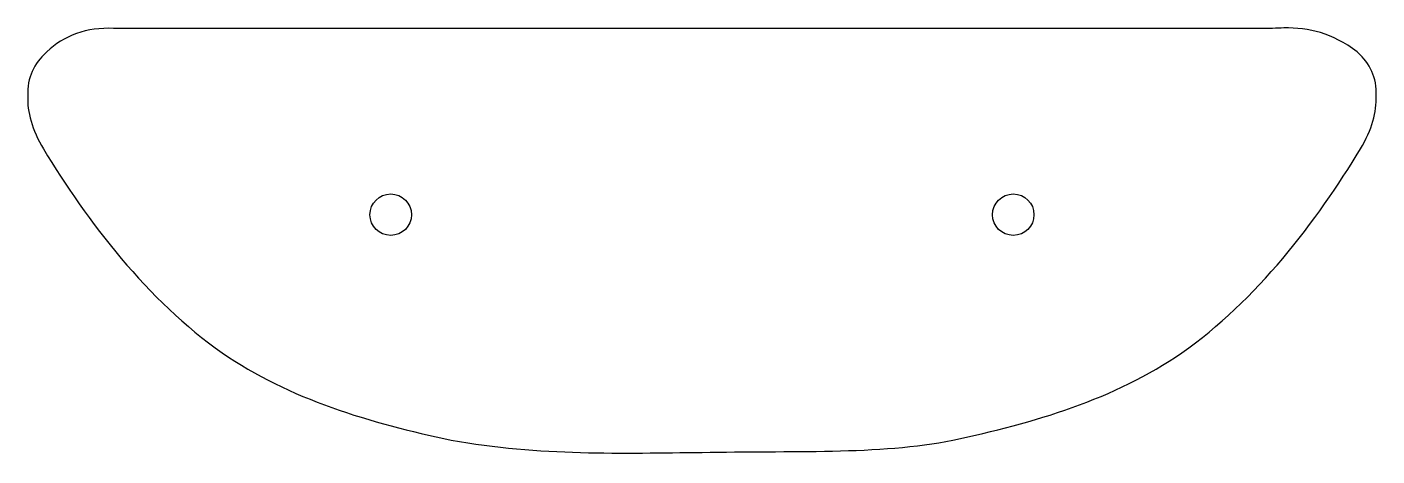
# Model space of a CAD drawing. Extents: x 535 to 665, y 429 to 471.
import ezdxf

# ---------------------------------------------------------------- set-up
doc = ezdxf.new("R2010")
doc.units = 0
doc.layers.get('0').update_dxf_attribs({"linetype": 'CONTINUOUS'})

msp = doc.modelspace()

# ---------------------------------------------------------------- linework, layer by layer
at = {"color": 7}
for p, q in [((600.789341, 470.452242), (543.260102, 470.452242)), ((655.002466, 470.452242), (600.789341, 470.452242))]:
    msp.add_line(p, q, dxfattribs=at)
for points in [[(543.260102, 470.452242), (540.749346, 470.591264), (538.404001, 469.74186), (536.857186, 468.194464)], [(656.087258, 470.496325), (655.733317, 470.491612), (655.371229, 470.47592), (655.002466, 470.452242)], [(663.142814, 468.194464), (660.723399, 470.037375), (658.56485, 470.529345), (656.087258, 470.496325)], [(536.78663, 468.132714), (535.634204, 467.098849), (534.93219, 465.714775), (535.005102, 463.943464)], [(536.857186, 468.194464), (536.834608, 468.174737), (536.808875, 468.152667), (536.78663, 468.132714)], [(663.213369, 468.132714), (663.191937, 468.154755), (663.164564, 468.172676), (663.142814, 468.194464)], [(664.994897, 463.943464), (665.067815, 465.714775), (664.365809, 467.098849), (663.213369, 468.132714)], [(535.005102, 463.943464), (534.949454, 462.416162), (535.396705, 460.688877), (536.522047, 458.828186)], [(663.469133, 458.828186), (664.594474, 460.688877), (665.050548, 462.416162), (664.994897, 463.943464)], [(536.522047, 458.828186), (540.70942, 451.904795), (546.584415, 444.158557), (553.746422, 439.178461)], [(646.253577, 439.178461), (653.415584, 444.158557), (659.281762, 451.904795), (663.469133, 458.828186)], [(567.989827, 452.48702), (567.989827, 453.591553), (568.887243, 454.48902), (569.991841, 454.48902)], [(569.991841, 454.48902), (571.096439, 454.48902), (571.993855, 453.591553), (571.993855, 452.48702)], [(628.006147, 452.48702), (628.006147, 453.591553), (628.903563, 454.48902), (630.008161, 454.48902)], [(630.008161, 454.48902), (631.112759, 454.48902), (632.001355, 453.591553), (632.001355, 452.48702)], [(569.991841, 450.493825), (568.887243, 450.493825), (567.989827, 451.382487), (567.989827, 452.48702)], [(571.993855, 452.48702), (571.993855, 451.382487), (571.096439, 450.493825), (569.991841, 450.493825)], [(630.008161, 450.493825), (628.903563, 450.493825), (628.006147, 451.382487), (628.006147, 452.48702)], [(632.001355, 452.48702), (632.001355, 451.382487), (631.112759, 450.493825), (630.008161, 450.493825)], [(553.746422, 439.178461), (560.204231, 434.688108), (568.112086, 432.380941), (575.821494, 430.747072)], [(624.187327, 430.747072), (631.896733, 432.380941), (639.795769, 434.688108), (646.253577, 439.178461)], [(575.821494, 430.747072), (584.323661, 429.218698), (592.509085, 429.498239), (600.004411, 429.565295)], [(600.004411, 429.565295), (608.320204, 429.760282), (617.131676, 429.318661), (624.187327, 430.747072)]]:
    msp.add_open_spline(points, degree=3, dxfattribs=at)

doc.saveas('drawing.dxf')
